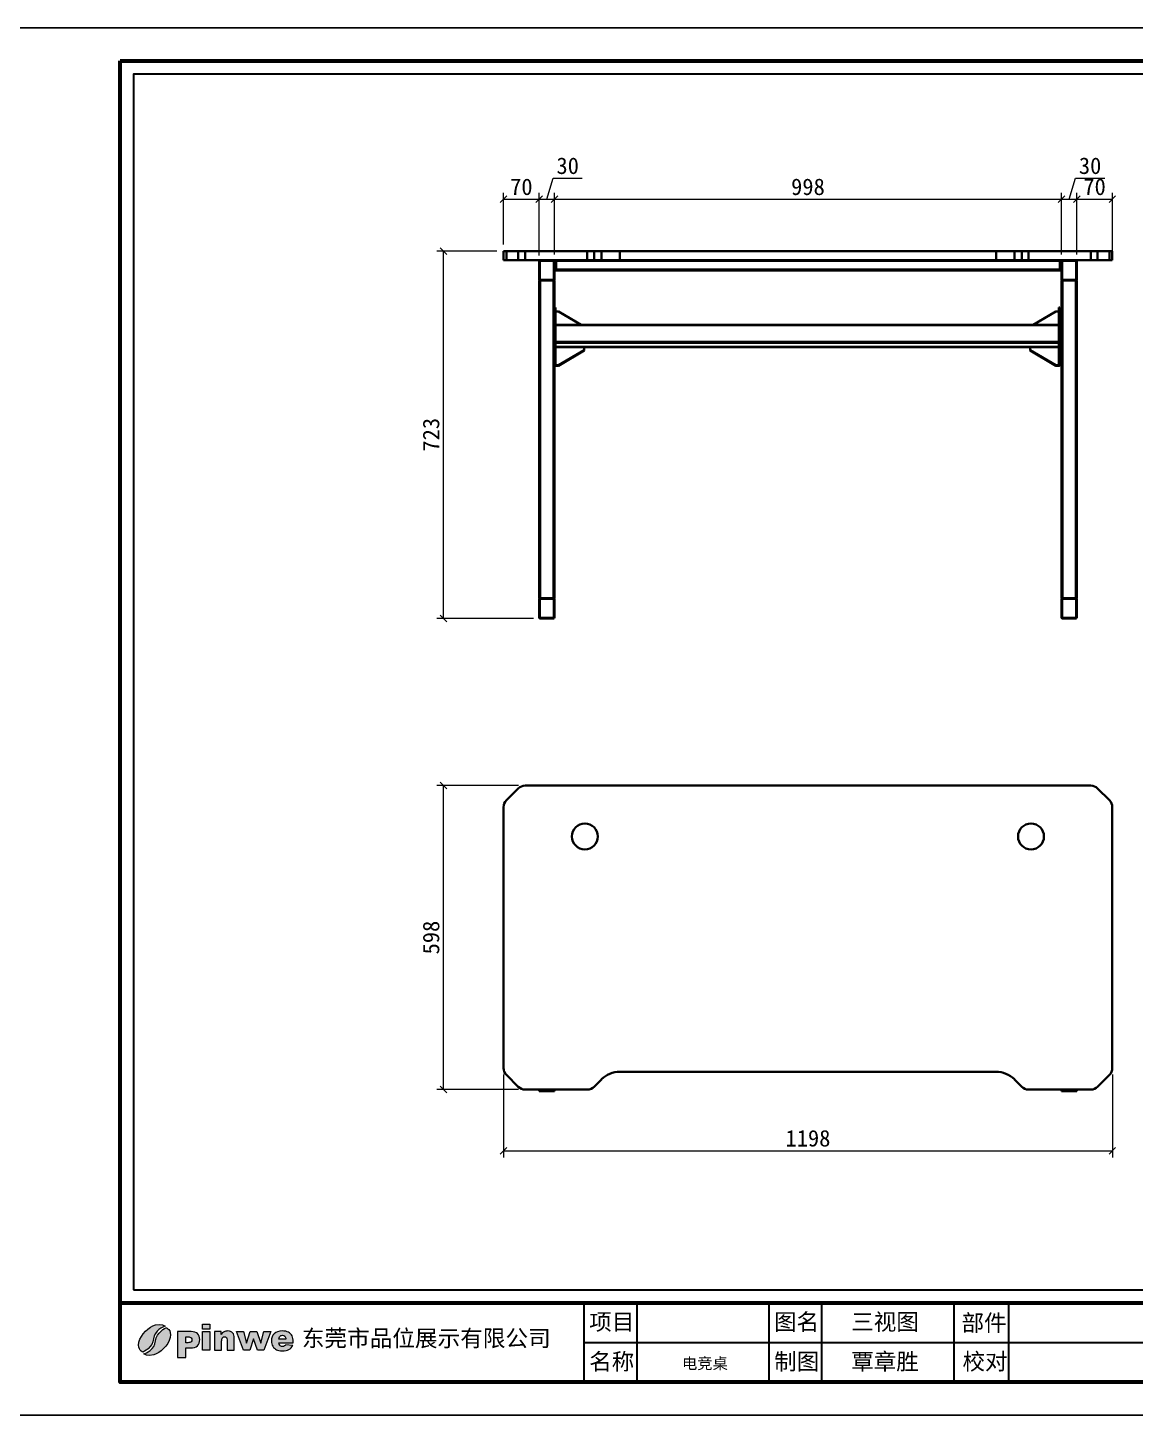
# Model space of a CAD drawing. Header units: inches. Extents: x 21728 to 86065, y -20660 to 1996.
# Drawn here: x 72778 to 74958, y -16003 to -13273 of the extents above; entities that cross this region are included whole.
import ezdxf

# ---------------------------------------------------------------- set-up
doc = ezdxf.new("R2010")
doc.units = ezdxf.units.IN
doc.header["$MEASUREMENT"] = 0
doc.layers.add('_U+56FE_U+5C42 1', color=7, linetype='Continuous')
doc.layers.add('图框', color=5, linetype='Continuous', lineweight=60)
doc.layers.add('轮廓线', color=7, linetype='Continuous', lineweight=30)
doc.styles.get("Standard").update_dxf_attribs({"font": 'arial.ttf'})
doc.styles.add('宋体', font='')
doc.styles.add('样式 1', font='')
doc.styles.get('宋体').set_extended_font_data('SimSun')
doc.styles.get('样式 1').set_extended_font_data('SimSun')
doc.dimstyles.new('1-13', dxfattribs={"dimscale": 13, "dimtxt": 2.5, "dimasz": 1, "dimexe": 1, "dimexo": 1, "dimtad": 1, "dimdec": 1, "dimdsep": 46, "dimtxsty": '宋体', "dimblk": 'OBLIQUE', "dimcen": 2.5, "dimclrd": 3, "dimclre": 3, "dimclrt": 256, "dimadec": 0, "dimazin": 0, "dimtfac": 1, "dimtdec": 1, "dimtmove": 1, "dimatfit": 3, "dimfxl": 0, "dimlwd": 9, "dimlwe": 9, "dimarcsym": 0})

# ---------------------------------------------------------------- blocks, each defined once
blk = doc.blocks.new('_Oblique')
at = {"color": 0, "linetype": 'ByBlock', "lineweight": -2}
blk.add_line((-0.5, -0.5), (0.5, 0.5), dxfattribs=at)
blk = doc.blocks.new('*D51')
at = {"color": 3, "lineweight": 9, "transparency": 16777216}
for p, q in [((73714.6, -15333), (73714.6, -15495.8)), ((74912.6, -15333), (74912.6, -15495.8)), ((73714.6, -15482.8), (74912.6, -15482.8))]:
    blk.add_line(p, q, dxfattribs=at)
at = {"layer": 'Defpoints', "color": 0, "transparency": 16777216}
for p in [(73714.6, -15320), (74912.6, -15320), (74912.6, -15482.8)]:
    blk.add_point(p, dxfattribs=at)
at = {"color": 3, "lineweight": 9, "transparency": 16777216, "xscale": 13, "yscale": 13, "zscale": 13, "rotation": 180}
blk.add_blockref('_Oblique', (73714.6, -15482.8), dxfattribs=at)
at = {"color": 3, "lineweight": 9, "transparency": 16777216, "xscale": 13, "yscale": 13, "zscale": 13}
blk.add_blockref('_Oblique', (74912.6, -15482.8), dxfattribs=at)
at = {"transparency": 16777216, "insert": (74313.6, -15458.4), "char_height": 32.5, "attachment_point": 5, "style": '宋体'}
blk.add_mtext('1198', dxfattribs=at)
blk = doc.blocks.new('*D52')
at = {"color": 3, "lineweight": 9, "transparency": 16777216}
for p, q in [((73743.8, -14764.3), (73583.5, -14764.3)), ((73596.5, -15362.3), (73596.5, -14764.3)), ((73743.8, -15362.3), (73583.5, -15362.3))]:
    blk.add_line(p, q, dxfattribs=at)
at = {"layer": 'Defpoints', "color": 0, "transparency": 16777216}
for p in [(73596.5, -14764.3), (73756.8, -14764.3), (73756.8, -15362.3)]:
    blk.add_point(p, dxfattribs=at)
at = {"color": 3, "lineweight": 9, "transparency": 16777216, "xscale": 13, "yscale": 13, "zscale": 13}
for p, rotation in [((73596.5, -14764.3), 90), ((73596.5, -15362.3), 270)]:
    blk.add_blockref('_Oblique', p, dxfattribs=dict(at, rotation=rotation))
at = {"transparency": 16777216, "insert": (73572.1, -15063.3), "char_height": 32.5, "attachment_point": 5, "rotation": 90, "style": '宋体'}
blk.add_mtext('598', dxfattribs=at)
blk = doc.blocks.new('*D53')
at = {"color": 3, "lineweight": 9, "transparency": 16777216}
for p, q in [((73701.6, -13712.5), (73583.5, -13712.5)), ((73596.5, -14435.5), (73596.5, -13712.5)), ((73773.6, -14435.5), (73583.5, -14435.5))]:
    blk.add_line(p, q, dxfattribs=at)
at = {"layer": 'Defpoints', "color": 0, "transparency": 16777216}
for p in [(73596.5, -13712.5), (73714.6, -13712.5), (73786.6, -14435.5)]:
    blk.add_point(p, dxfattribs=at)
at = {"color": 3, "lineweight": 9, "transparency": 16777216, "xscale": 13, "yscale": 13, "zscale": 13}
for p, rotation in [((73596.5, -13712.5), 90), ((73596.5, -14435.5), 270)]:
    blk.add_blockref('_Oblique', p, dxfattribs=dict(at, rotation=rotation))
at = {"transparency": 16777216, "insert": (73572.1, -14074), "char_height": 32.5, "attachment_point": 5, "rotation": 90, "style": '宋体'}
blk.add_mtext('723', dxfattribs=at)
blk = doc.blocks.new('*D60')
at = {"color": 3, "lineweight": 9, "transparency": 16777216}
for p, q in [((73714.6, -13699.5), (73714.6, -13597.7)), ((73714.6, -13610.7), (73784.6, -13610.7)), ((73784.6, -13721.6), (73784.6, -13597.7))]:
    blk.add_line(p, q, dxfattribs=at)
at = {"layer": 'Defpoints', "color": 0, "transparency": 16777216}
for p in [(73784.6, -13610.7), (73714.6, -13712.5), (73784.6, -13734.6)]:
    blk.add_point(p, dxfattribs=at)
at = {"color": 3, "lineweight": 9, "transparency": 16777216, "xscale": 13, "yscale": 13, "zscale": 13, "rotation": 180}
blk.add_blockref('_Oblique', (73714.6, -13610.7), dxfattribs=at)
at = {"color": 3, "lineweight": 9, "transparency": 16777216, "xscale": 13, "yscale": 13, "zscale": 13}
blk.add_blockref('_Oblique', (73784.6, -13610.7), dxfattribs=at)
at = {"transparency": 16777216, "insert": (73749.6, -13586.3), "char_height": 32.5, "attachment_point": 5, "style": '宋体'}
blk.add_mtext('70', dxfattribs=at)
blk = doc.blocks.new('*D61')
at = {"color": 3, "lineweight": 9, "transparency": 16777216}
for p, q in [((73799.6, -13610.7), (73812, -13569.3)), ((73812, -13569.3), (73869.6, -13569.3)), ((73784.6, -13721.6), (73784.6, -13597.7)), ((73784.6, -13610.7), (73814.6, -13610.7)), ((73814.6, -13719.5), (73814.6, -13597.7))]:
    blk.add_line(p, q, dxfattribs=at)
at = {"layer": 'Defpoints', "color": 0, "transparency": 16777216}
for p in [(73814.6, -13610.7), (73784.6, -13734.6), (73814.6, -13732.5)]:
    blk.add_point(p, dxfattribs=at)
at = {"color": 3, "lineweight": 9, "transparency": 16777216, "xscale": 13, "yscale": 13, "zscale": 13, "rotation": 180}
blk.add_blockref('_Oblique', (73784.6, -13610.7), dxfattribs=at)
at = {"color": 3, "lineweight": 9, "transparency": 16777216, "xscale": 13, "yscale": 13, "zscale": 13}
blk.add_blockref('_Oblique', (73814.6, -13610.7), dxfattribs=at)
at = {"transparency": 16777216, "insert": (73840.8, -13544.9), "char_height": 32.5, "attachment_point": 5, "style": '宋体'}
blk.add_mtext('30', dxfattribs=at)
blk = doc.blocks.new('*D62')
at = {"color": 3, "lineweight": 9, "transparency": 16777216}
for p, q in [((73814.6, -13719.5), (73814.6, -13597.7)), ((73814.6, -13610.7), (74812.6, -13610.7)), ((74812.6, -13719.4), (74812.6, -13597.7))]:
    blk.add_line(p, q, dxfattribs=at)
at = {"layer": 'Defpoints', "color": 0, "transparency": 16777216}
for p in [(74812.6, -13610.7), (73814.6, -13732.5), (74812.6, -13732.4)]:
    blk.add_point(p, dxfattribs=at)
at = {"color": 3, "lineweight": 9, "transparency": 16777216, "xscale": 13, "yscale": 13, "zscale": 13, "rotation": 180}
blk.add_blockref('_Oblique', (73814.6, -13610.7), dxfattribs=at)
at = {"color": 3, "lineweight": 9, "transparency": 16777216, "xscale": 13, "yscale": 13, "zscale": 13}
blk.add_blockref('_Oblique', (74812.6, -13610.7), dxfattribs=at)
at = {"transparency": 16777216, "insert": (74313.6, -13586.3), "char_height": 32.5, "attachment_point": 5, "style": '宋体'}
blk.add_mtext('998', dxfattribs=at)
blk = doc.blocks.new('*D63')
at = {"color": 3, "lineweight": 9, "transparency": 16777216}
for p, q in [((74827.6, -13610.7), (74840, -13569.3)), ((74840, -13569.3), (74897.6, -13569.3)), ((74812.6, -13719.4), (74812.6, -13597.7)), ((74812.6, -13610.7), (74842.6, -13610.7)), ((74842.6, -13719.5), (74842.6, -13597.7))]:
    blk.add_line(p, q, dxfattribs=at)
at = {"layer": 'Defpoints', "color": 0, "transparency": 16777216}
for p in [(74842.6, -13610.7), (74812.6, -13732.4), (74842.6, -13732.5)]:
    blk.add_point(p, dxfattribs=at)
at = {"color": 3, "lineweight": 9, "transparency": 16777216, "xscale": 13, "yscale": 13, "zscale": 13, "rotation": 180}
blk.add_blockref('_Oblique', (74812.6, -13610.7), dxfattribs=at)
at = {"color": 3, "lineweight": 9, "transparency": 16777216, "xscale": 13, "yscale": 13, "zscale": 13}
blk.add_blockref('_Oblique', (74842.6, -13610.7), dxfattribs=at)
at = {"transparency": 16777216, "insert": (74868.8, -13544.9), "char_height": 32.5, "attachment_point": 5, "style": '宋体'}
blk.add_mtext('30', dxfattribs=at)
blk = doc.blocks.new('*D64')
at = {"color": 3, "lineweight": 9, "transparency": 16777216}
for p, q in [((74842.6, -13719.5), (74842.6, -13597.7)), ((74842.6, -13610.7), (74912.6, -13610.7)), ((74912.6, -13717.5), (74912.6, -13597.7))]:
    blk.add_line(p, q, dxfattribs=at)
at = {"layer": 'Defpoints', "color": 0, "transparency": 16777216}
for p in [(74912.6, -13610.7), (74912.6, -13730.5), (74842.6, -13732.5)]:
    blk.add_point(p, dxfattribs=at)
at = {"color": 3, "lineweight": 9, "transparency": 16777216, "xscale": 13, "yscale": 13, "zscale": 13, "rotation": 180}
blk.add_blockref('_Oblique', (74842.6, -13610.7), dxfattribs=at)
at = {"color": 3, "lineweight": 9, "transparency": 16777216, "xscale": 13, "yscale": 13, "zscale": 13}
blk.add_blockref('_Oblique', (74912.6, -13610.7), dxfattribs=at)
at = {"transparency": 16777216, "insert": (74877.6, -13586.3), "char_height": 32.5, "attachment_point": 5, "style": '宋体'}
blk.add_mtext('70', dxfattribs=at)

msp = doc.modelspace()

# ---------------------------------------------------------------- hatches: boundary and pattern name
h = msp.add_hatch(color=256)
h.dxf.hatch_style = 1
edge = h.paths.add_edge_path()
edge.add_spline(control_points=[(73300.75, -15860.37), (73300.75, -15860.37), (73272.19, -15860.37), (73272.19, -15860.37), (73272.45, -15862.65), (73273.06, -15864.36), (73274.05, -15865.48), (73275.42, -15867.09), (73277.23, -15867.89), (73279.44, -15867.89), (73280.85, -15867.89), (73282.19, -15867.54), (73283.44, -15866.85), (73284.21, -15866.41), (73285.05, -15865.63), (73285.93, -15864.52), (73285.93, -15864.52), (73299.96, -15865.81), (73299.96, -15865.81), (73297.81, -15869.53), (73295.22, -15872.22), (73292.19, -15873.83), (73289.16, -15875.45), (73284.81, -15876.26), (73279.15, -15876.26), (73274.22, -15876.26), (73270.35, -15875.57), (73267.53, -15874.17), (73264.71, -15872.79), (73262.38, -15870.58), (73260.52, -15867.56), (73258.67, -15864.54), (73257.74, -15860.98), (73257.74, -15856.9), (73257.74, -15851.09), (73259.6, -15846.38), (73263.32, -15842.79), (73267.03, -15839.2), (73272.17, -15837.4), (73278.72, -15837.4), (73284.04, -15837.4), (73288.22, -15838.21), (73291.3, -15839.82), (73294.38, -15841.43), (73296.73, -15843.76), (73298.34, -15846.82), (73299.95, -15849.88), (73300.75, -15853.86), (73300.75, -15858.76), (73300.75, -15858.76), (73300.75, -15860.37), (73300.75, -15860.37)], knot_values=[0, 0, 0, 0, 1, 1, 1, 2, 2, 2, 3, 3, 3, 4, 4, 4, 5, 5, 5, 6, 6, 6, 7, 7, 7, 8, 8, 8, 9, 9, 9, 10, 10, 10, 11, 11, 11, 12, 12, 12, 13, 13, 13, 14, 14, 14, 15, 15, 15, 16, 16, 16, 17, 17, 17, 17], degree=3, periodic=0)
edge = h.paths.add_edge_path(flags=16)
edge.add_spline(control_points=[(73286.29, -15853.57), (73286.02, -15850.81), (73285.26, -15848.83), (73284.06, -15847.63), (73282.85, -15846.44), (73281.28, -15845.85), (73279.31, -15845.85), (73277.05, -15845.85), (73275.23, -15846.75), (73273.87, -15848.55), (73273.02, -15849.67), (73272.47, -15851.34), (73272.23, -15853.57), (73272.23, -15853.57), (73286.29, -15853.57), (73286.29, -15853.57)], knot_values=[0, 0, 0, 0, 1, 1, 1, 2, 2, 2, 3, 3, 3, 4, 4, 4, 5, 5, 5, 5], degree=3, periodic=0)
h.paths.add_polyline_path([(73188.88, -15838.26), (73202.63, -15838.26), (73208.6, -15861.58), (73216.19, -15838.26), (73228.93, -15838.26), (73236.78, -15861.61), (73242.76, -15838.26), (73256.43, -15838.26), (73242.78, -15875.4), (73230.13, -15875.4), (73222.62, -15853.05), (73215.35, -15875.4), (73202.64, -15875.4)])
edge = h.paths.add_edge_path()
edge.add_spline(control_points=[(73145.54, -15838.26), (73145.54, -15838.26), (73158.8, -15838.26), (73158.8, -15838.26), (73158.8, -15838.26), (73158.8, -15844.31), (73158.8, -15844.31), (73160.78, -15841.83), (73162.78, -15840.06), (73164.8, -15839), (73166.83, -15837.94), (73169.29, -15837.4), (73172.2, -15837.4), (73176.13, -15837.4), (73179.2, -15838.57), (73181.43, -15840.92), (73183.65, -15843.26), (73184.76, -15846.88), (73184.76, -15851.78), (73184.76, -15851.78), (73184.76, -15875.4), (73184.76, -15875.4), (73184.76, -15875.4), (73170.44, -15875.4), (73170.44, -15875.4), (73170.44, -15875.4), (73170.44, -15854.97), (73170.44, -15854.97), (73170.44, -15852.63), (73170.01, -15850.99), (73169.16, -15850.02), (73168.3, -15849.05), (73167.09, -15848.56), (73165.54, -15848.56), (73163.84, -15848.56), (73162.44, -15849.22), (73161.38, -15850.52), (73160.32, -15851.83), (73159.78, -15854.17), (73159.78, -15857.56), (73159.78, -15857.56), (73159.78, -15875.4), (73159.78, -15875.4), (73159.78, -15875.4), (73145.54, -15875.4), (73145.54, -15875.4), (73145.54, -15875.4), (73145.54, -15838.26), (73145.54, -15838.26)], knot_values=[0, 0, 0, 0, 1, 1, 1, 2, 2, 2, 3, 3, 3, 4, 4, 4, 5, 5, 5, 6, 6, 6, 7, 7, 7, 8, 8, 8, 9, 9, 9, 10, 10, 10, 11, 11, 11, 12, 12, 12, 13, 13, 13, 14, 14, 14, 15, 15, 15, 16, 16, 16, 16], degree=3, periodic=0)
h.paths.add_polyline_path([(73122.46, -15824.16), (73136.7, -15824.16), (73136.7, -15833.82), (73122.46, -15833.82)])
h.paths.add_polyline_path([(73122.46, -15838.26), (73136.7, -15838.26), (73136.7, -15875.4), (73122.46, -15875.4)])
edge = h.paths.add_edge_path()
edge.add_spline(control_points=[(73073.26, -15838.51), (73073.26, -15838.51), (73099.6, -15838.51), (73099.6, -15838.51), (73105.33, -15838.51), (73109.63, -15839.87), (73112.49, -15842.6), (73115.34, -15845.34), (73116.77, -15849.22), (73116.77, -15854.27), (73116.77, -15859.45), (73115.21, -15863.5), (73112.1, -15866.41), (73108.98, -15869.33), (73104.22, -15870.79), (73097.83, -15870.79), (73097.83, -15870.79), (73089.15, -15870.79), (73089.15, -15870.79), (73089.15, -15870.79), (73089.15, -15889.75), (73089.15, -15889.75), (73089.15, -15889.75), (73073.26, -15889.75), (73073.26, -15889.75), (73073.26, -15889.75), (73073.26, -15838.51), (73073.26, -15838.51)], knot_values=[0, 0, 0, 0, 1, 1, 1, 2, 2, 2, 3, 3, 3, 4, 4, 4, 5, 5, 5, 6, 6, 6, 7, 7, 7, 8, 8, 8, 9, 9, 9, 9], degree=3, periodic=0)
edge = h.paths.add_edge_path(flags=16)
edge.add_spline(control_points=[(73089.15, -15860.41), (73089.15, -15860.41), (73093.05, -15860.41), (73093.05, -15860.41), (73096.13, -15860.41), (73098.29, -15859.88), (73099.53, -15858.81), (73100.77, -15857.75), (73101.39, -15856.39), (73101.39, -15854.73), (73101.39, -15853.12), (73100.85, -15851.76), (73099.76, -15850.64), (73098.69, -15849.52), (73096.66, -15848.96), (73093.68, -15848.96), (73093.68, -15848.96), (73089.15, -15848.96), (73089.15, -15848.96), (73089.15, -15848.96), (73089.15, -15860.41), (73089.15, -15860.41)], knot_values=[0, 0, 0, 0, 1, 1, 1, 2, 2, 2, 3, 3, 3, 4, 4, 4, 5, 5, 5, 6, 6, 6, 7, 7, 7, 7], degree=3, periodic=0)
edge = h.paths.add_edge_path()
edge.add_spline(control_points=[(73006.98, -15882.06), (73006.98, -15882.06), (73014.04, -15888.13), (73026.19, -15884.49), (73038.33, -15880.84), (73055.13, -15866.22), (73058.55, -15850.32), (73061.97, -15834.42), (73050.59, -15830.94), (73050.59, -15830.94), (73050.59, -15830.94), (73030.71, -15840.22), (73029.72, -15856.89), (73028.73, -15873.56), (73010.07, -15881.84), (73006.98, -15882.06)], knot_values=[0, 0, 0, 0, 1, 1, 1, 2, 2, 2, 3, 3, 3, 4, 4, 4, 5, 5, 5, 5], degree=3, periodic=0)
edge = h.paths.add_edge_path()
edge.add_spline(control_points=[(73048.6, -15827.91), (73048.6, -15827.91), (73041.53, -15821.84), (73029.39, -15825.49), (73017.25, -15829.13), (73000.45, -15843.76), (72997.03, -15859.65), (72993.6, -15875.55), (73004.99, -15879.03), (73004.99, -15879.03), (73004.99, -15879.03), (73024.86, -15869.75), (73025.86, -15853.08), (73026.85, -15836.41), (73045.51, -15828.13), (73048.6, -15827.91)], knot_values=[0, 0, 0, 0, 1, 1, 1, 2, 2, 2, 3, 3, 3, 4, 4, 4, 5, 5, 5, 5], degree=3, periodic=0)

# ---------------------------------------------------------------- linework, layer by layer
at = {"color": 7, "linetype": 'Continuous', "lineweight": 35}
for p, q in [((73714.56, -13712.53), (73714.56, -13730.53)), ((73714.56, -13712.53), (73720.12, -13712.53)), ((73714.56, -13730.53), (73720.12, -13730.53)), ((73720.12, -13712.53), (73720.12, -13730.53)), ((73720.12, -13712.53), (73743.41, -13712.53)), ((73720.12, -13730.53), (73743.41, -13730.53)), ((73743.41, -13712.53), (73743.41, -13730.53)), ((73743.41, -13712.53), (73756.84, -13712.53)), ((73743.41, -13730.53), (73756.84, -13730.53)), ((73756.84, -13712.53), (73756.84, -13730.53)), ((73756.84, -13712.53), (73879.41, -13712.53)), ((73756.84, -13730.53), (73879.41, -13730.53)), ((73812.56, -13731.73), (73786.56, -13731.73)), ((73816.06, -13745.53), (73816.06, -13730.53)), ((73818.06, -13745.53), (73818.06, -13730.53)), ((73879.41, -13712.53), (73879.41, -13730.53)), ((73879.41, -13712.53), (73892.85, -13712.53)), ((73879.41, -13730.53), (73892.85, -13730.53)), ((73892.85, -13712.53), (73892.85, -13730.53)), ((73892.85, -13712.53), (73907.35, -13712.53)), ((73892.85, -13730.53), (73907.35, -13730.53)), ((73907.35, -13712.53), (73907.35, -13730.53)), ((73907.35, -13712.53), (73943.41, -13712.53)), ((73907.35, -13730.53), (73943.41, -13730.53)), ((73943.41, -13712.53), (73943.41, -13730.53)), ((73943.41, -13712.53), (74683.7, -13712.53)), ((73943.41, -13730.53), (74683.7, -13730.53)), ((74683.7, -13712.53), (74683.7, -13730.53)), ((74683.7, -13712.53), (74719.77, -13712.53)), ((74683.7, -13730.53), (74719.77, -13730.53)), ((74719.77, -13712.53), (74719.77, -13730.53)), ((74719.77, -13712.53), (74734.26, -13712.53)), ((74719.77, -13730.53), (74734.26, -13730.53)), ((74734.26, -13712.53), (74734.26, -13730.53)), ((74734.26, -13712.53), (74747.7, -13712.53)), ((74734.26, -13730.53), (74747.7, -13730.53)), ((74747.7, -13712.53), (74747.7, -13730.53)), ((74747.7, -13712.53), (74870.27, -13712.53)), ((74747.7, -13730.53), (74870.27, -13730.53)), ((74809.06, -13745.53), (74809.06, -13730.53)), ((74811.06, -13745.53), (74811.06, -13730.53)), ((74814.56, -13731.73), (74840.56, -13731.73)), ((74870.27, -13712.53), (74870.27, -13730.53)), ((74870.27, -13712.53), (74883.71, -13712.53)), ((74870.27, -13730.53), (74883.71, -13730.53)), ((74883.71, -13712.53), (74883.71, -13730.53)), ((74883.71, -13712.53), (74906.99, -13712.53)), ((74883.71, -13730.53), (74906.99, -13730.53)), ((74906.99, -13712.53), (74906.99, -13730.53)), ((74906.99, -13712.53), (74912.56, -13712.53)), ((74906.99, -13730.53), (74912.56, -13730.53)), ((74912.56, -13712.53), (74912.56, -13730.53)), ((73784.56, -13732.53), (73784.56, -13768.53)), ((73785.76, -13732.53), (73785.76, -13768.53)), ((73813.36, -13768.53), (73813.36, -13732.53)), ((73814.56, -13768.53), (73814.56, -13732.53)), ((73816.06, -13745.53), (73818.06, -13745.53)), ((73816.06, -13750.53), (73816.06, -13745.53)), ((73818.06, -13750.53), (73816.06, -13750.53)), ((74809.06, -13731.93), (73818.06, -13731.93)), ((73818.06, -13745.53), (73818.06, -13750.53)), ((74809.06, -13749.13), (73818.06, -13749.13)), ((74809.06, -13750.53), (73818.06, -13750.53)), ((74809.06, -13745.53), (74809.06, -13750.53)), ((74811.06, -13745.53), (74809.06, -13745.53)), ((74809.06, -13750.53), (74811.06, -13750.53)), ((74811.06, -13750.53), (74811.06, -13745.53)), ((74812.56, -13768.53), (74812.56, -13732.53)), ((74813.76, -13768.53), (74813.76, -13732.53)), ((74841.36, -13732.53), (74841.36, -13768.53)), ((74842.56, -13732.53), (74842.56, -13768.53)), ((73784.56, -14395.54), (73784.56, -13770.53)), ((73786.56, -13770.53), (73784.56, -13770.53)), ((73786.56, -13769.33), (73812.56, -13769.33)), ((73786.56, -14395.54), (73786.56, -13770.53)), ((73786.56, -13770.53), (73812.56, -13770.53)), ((73812.56, -14395.54), (73812.56, -13770.53)), ((73814.56, -13770.53), (73812.56, -13770.53)), ((73814.56, -14395.54), (73814.56, -13770.53)), ((74812.56, -13770.53), (74814.56, -13770.53)), ((74812.56, -14395.54), (74812.56, -13770.53)), ((74840.56, -13769.33), (74814.56, -13769.33)), ((74814.56, -14395.54), (74814.56, -13770.53)), ((74840.56, -13770.53), (74814.56, -13770.53)), ((74840.56, -13770.53), (74842.56, -13770.53)), ((74840.56, -14395.54), (74840.56, -13770.53)), ((74842.56, -14395.54), (74842.56, -13770.53)), ((73816.56, -13823.63), (73814.56, -13823.63)), ((73816.56, -13826.28), (73814.56, -13826.28)), ((73816.56, -13826.28), (73816.56, -13823.63)), ((73816.56, -13923.42), (73816.56, -13826.28)), ((73822.56, -13831.35), (73816.76, -13831.35)), ((73867.03, -13857.68), (73822.56, -13831.35)), ((74757.08, -13857.68), (74801.56, -13831.35)), ((74801.56, -13831.35), (74807.36, -13831.35)), ((74809.56, -13823.63), (74807.56, -13823.63)), ((74807.56, -13826.28), (74807.56, -13823.63)), ((74807.56, -13826.28), (74809.56, -13826.28)), ((74807.56, -13923.42), (74807.56, -13826.28)), ((74809.56, -13826.28), (74809.56, -13823.63)), ((74809.56, -13923.42), (74809.56, -13826.28)), ((74807.56, -13857.68), (73816.56, -13857.68)), ((74807.56, -13858.43), (73816.56, -13858.43)), ((73816.56, -13858.43), (73816.56, -13891.28)), ((74807.56, -13858.43), (74807.56, -13891.28)), ((74807.56, -13891.28), (73816.56, -13891.28)), ((74807.56, -13893.17), (73816.56, -13893.17)), ((74807.56, -13901.24), (73816.56, -13901.24)), ((73816.56, -13901.41), (74807.56, -13901.41)), ((73822.56, -13937.31), (73873.26, -13907.29)), ((73822.56, -13938.25), (73873.26, -13908.23)), ((73873.26, -13907.29), (73873.26, -13901.41)), ((73873.26, -13908.23), (73873.26, -13907.29)), ((74750.85, -13907.29), (74750.85, -13901.41)), ((74750.85, -13908.23), (74750.85, -13907.29)), ((74801.56, -13937.31), (74750.85, -13907.29)), ((74801.56, -13938.25), (74750.85, -13908.23)), ((73816.56, -13923.42), (73814.56, -13923.42)), ((73816.56, -13930.18), (73814.56, -13930.18)), ((73816.56, -13937.22), (73814.56, -13937.22)), ((73816.56, -13930.18), (73816.56, -13923.42)), ((73816.56, -13937.22), (73816.56, -13930.18)), ((73816.76, -13937.31), (73816.76, -13938.25)), ((73816.76, -13937.31), (73822.56, -13937.31)), ((73816.76, -13938.25), (73822.56, -13938.25)), ((73822.56, -13938.25), (73822.56, -13937.31)), ((74801.56, -13938.25), (74801.56, -13937.31)), ((74807.36, -13937.31), (74801.56, -13937.31)), ((74807.36, -13938.25), (74801.56, -13938.25)), ((74807.36, -13937.31), (74807.36, -13938.25)), ((74807.56, -13923.42), (74809.56, -13923.42)), ((74807.56, -13930.18), (74807.56, -13923.42)), ((74807.56, -13930.18), (74809.56, -13930.18)), ((74807.56, -13937.22), (74807.56, -13930.18)), ((74807.56, -13937.22), (74809.56, -13937.22)), ((74809.56, -13930.18), (74809.56, -13923.42)), ((74809.56, -13937.22), (74809.56, -13930.18)), ((73784.56, -14395.54), (73786.56, -14395.54)), ((73784.56, -14397.54), (73784.56, -14433.54)), ((73785.76, -14397.54), (73785.76, -14433.54)), ((73812.56, -14395.54), (73786.56, -14395.54)), ((73812.56, -14396.74), (73786.56, -14396.74)), ((73812.56, -14395.54), (73814.56, -14395.54)), ((73813.36, -14433.54), (73813.36, -14397.54)), ((73814.56, -14433.54), (73814.56, -14397.54)), ((74814.56, -14395.54), (74812.56, -14395.54)), ((74812.56, -14433.54), (74812.56, -14397.54)), ((74813.76, -14433.54), (74813.76, -14397.54)), ((74814.56, -14395.54), (74840.56, -14395.54)), ((74814.56, -14396.74), (74840.56, -14396.74)), ((74842.56, -14395.54), (74840.56, -14395.54)), ((74841.36, -14397.54), (74841.36, -14433.54)), ((74842.56, -14397.54), (74842.56, -14433.54)), ((73786.56, -14434.34), (73812.56, -14434.34)), ((73786.56, -14435.54), (73812.56, -14435.54)), ((74840.56, -14434.34), (74814.56, -14434.34)), ((74840.56, -14435.54), (74814.56, -14435.54)), ((74870.27, -14764.29), (73756.84, -14764.29)), ((73743.41, -14769.85), (73720.12, -14793.14)), ((74906.99, -14793.14), (74883.71, -14769.85)), ((73714.56, -14806.57), (73714.56, -15320)), ((74912.56, -15320), (74912.56, -14806.57)), ((73720.12, -15333.44), (73743.41, -15356.72)), ((73892.85, -15356.72), (73907.35, -15342.23)), ((73943.41, -15327.29), (74683.7, -15327.29)), ((74719.77, -15342.23), (74734.26, -15356.72)), ((74883.71, -15356.72), (74906.99, -15333.44)), ((73756.84, -15362.29), (73879.41, -15362.29)), ((73784.56, -15365.76), (73784.56, -15362.29)), ((73786.56, -15365.76), (73784.56, -15365.76)), ((73812.56, -15365.76), (73786.56, -15365.76)), ((73814.56, -15365.76), (73812.56, -15365.76)), ((73814.56, -15365.76), (73814.56, -15362.29)), ((74747.7, -15362.29), (74870.27, -15362.29)), ((74812.56, -15365.76), (74812.56, -15362.29)), ((74812.56, -15365.76), (74814.56, -15365.76)), ((74814.56, -15365.76), (74840.56, -15365.76)), ((74840.56, -15365.76), (74842.56, -15365.76)), ((74842.56, -15365.76), (74842.56, -15362.29))]:
    msp.add_line(p, q, dxfattribs=at)
at = {"color": 8, "linetype": 'Continuous', "lineweight": 35}
for p, q in [((73816.76, -13857.68), (73816.76, -13831.35)), ((74807.36, -13857.68), (74807.36, -13831.35)), ((73816.76, -13937.31), (73816.76, -13901.41)), ((74807.36, -13937.31), (74807.36, -13901.41)), ((73786.56, -15365.76), (73786.56, -15362.29)), ((73812.56, -15365.76), (73812.56, -15362.29)), ((74814.56, -15365.76), (74814.56, -15362.29)), ((74840.56, -15365.76), (74840.56, -15362.29))]:
    msp.add_line(p, q, dxfattribs=at)
at = {"color": 7, "linetype": 'Continuous', "lineweight": 35, "flags": 128}
for points in [[(73816.76, -13831.35), (73816.72, -13831.35), (73816.68, -13831.34), (73816.65, -13831.33), (73816.62, -13831.32), (73816.59, -13831.31), (73816.57, -13831.29), (73816.56, -13831.27), (73816.56, -13831.25)], [(74807.36, -13831.35), (74807.4, -13831.35), (74807.43, -13831.34), (74807.47, -13831.33), (74807.5, -13831.32), (74807.52, -13831.31), (74807.54, -13831.29), (74807.55, -13831.27), (74807.56, -13831.25)], [(73814.56, -13937.22), (73814.6, -13937.42), (73814.72, -13937.62), (73814.93, -13937.79), (73815.2, -13937.95), (73815.53, -13938.08), (73815.91, -13938.17), (73816.33, -13938.23), (73816.76, -13938.25)], [(73816.56, -13937.22), (73816.56, -13937.24), (73816.57, -13937.26), (73816.59, -13937.27), (73816.62, -13937.29), (73816.65, -13937.3), (73816.68, -13937.31), (73816.72, -13937.31), (73816.76, -13937.31)], [(74807.56, -13937.22), (74807.55, -13937.24), (74807.54, -13937.26), (74807.52, -13937.27), (74807.5, -13937.29), (74807.47, -13937.3), (74807.43, -13937.31), (74807.4, -13937.31), (74807.36, -13937.31)], [(74809.56, -13937.22), (74809.51, -13937.42), (74809.39, -13937.62), (74809.19, -13937.79), (74808.91, -13937.95), (74808.58, -13938.08), (74808.2, -13938.17), (74807.79, -13938.23), (74807.36, -13938.25)]]:
    msp.add_lwpolyline(points, dxfattribs=at)
at = {"color": 7, "linetype": 'Continuous', "lineweight": 35}
for centre in [(73874.56, -14864.29), (74752.56, -14864.29)]:
    msp.add_circle(centre, 25.5, dxfattribs=at)
for centre, radius, start, end in [((73786.56, -13732.53), 2, 90, 180), ((73786.56, -13732.53), 0.8, 90, 180), ((73812.56, -13732.53), 2, 0, 90), ((73812.56, -13732.53), 0.8, 0, 90), ((74814.56, -13732.53), 2, 90, 180), ((74814.56, -13732.53), 0.8, 90, 180), ((74840.56, -13732.53), 2, 0, 90), ((74840.56, -13732.53), 0.8, 0, 90), ((73786.56, -13768.53), 2, 180, 270), ((73786.56, -13768.53), 0.8, 180, 270), ((73812.56, -13768.53), 2, 270, 0), ((73812.56, -13768.53), 0.8, 270, 0), ((74814.56, -13768.53), 2, 180, 270), ((74814.56, -13768.53), 0.8, 180, 270), ((74840.56, -13768.53), 2, 270, 0), ((74840.56, -13768.53), 0.8, 270, 0), ((73786.56, -14397.54), 2, 90, 180), ((73786.56, -14397.54), 0.8, 90, 180), ((73812.56, -14397.54), 2, 0, 90), ((73812.56, -14397.54), 0.8, 0, 90), ((74814.56, -14397.54), 2, 90, 180), ((74814.56, -14397.54), 0.8, 90, 180), ((74840.56, -14397.54), 2, 0, 90), ((74840.56, -14397.54), 0.8, 0, 90), ((73786.56, -14433.54), 2, 180, 270), ((73786.56, -14433.54), 0.8, 180, 270), ((73812.56, -14433.54), 2, 270, 0), ((73812.56, -14433.54), 0.8, 270, 0), ((74814.56, -14433.54), 2, 180, 270), ((74814.56, -14433.54), 0.8, 180, 270), ((74840.56, -14433.54), 0.8, 270, 0), ((74840.56, -14433.54), 2, 270, 0), ((73756.84, -14783.29), 19, 90, 135), ((74870.27, -14783.29), 19, 45, 90), ((73733.56, -14806.57), 19, 135, 180), ((74893.56, -14806.57), 19, 0, 45), ((73733.56, -15320), 19, 180, 225), ((73943.41, -15378.29), 51, 90, 135), ((74683.7, -15378.29), 51, 45, 90), ((74893.56, -15320), 19, 315, 0), ((73756.84, -15343.29), 19, 225, 270), ((73879.41, -15343.29), 19, 270, 315), ((74747.7, -15343.29), 19, 225, 270), ((74870.27, -15343.29), 19, 270, 315)]:
    msp.add_arc(centre, radius, start, end, dxfattribs=at)
at = {"layer": '_U+56FE_U+5C42 1', "lineweight": 0}
for points in [[(73122.46, -15824.16), (73136.7, -15824.16), (73136.7, -15833.82), (73122.46, -15833.82), (73122.46, -15824.16)], [(73122.46, -15838.26), (73136.7, -15838.26), (73136.7, -15875.4), (73122.46, -15875.4), (73122.46, -15838.26)], [(73188.88, -15838.26), (73202.63, -15838.26), (73208.6, -15861.58), (73216.19, -15838.26), (73228.93, -15838.26), (73236.78, -15861.61), (73242.76, -15838.26), (73256.43, -15838.26), (73242.78, -15875.4), (73230.13, -15875.4), (73222.62, -15853.05), (73215.35, -15875.4), (73202.64, -15875.4), (73188.88, -15838.26)]]:
    msp.add_lwpolyline(points, dxfattribs=at)
for points, knots in [([(73048.6, -15827.91), (73048.6, -15827.91), (73041.53, -15821.84), (73029.39, -15825.49), (73017.25, -15829.13), (73000.45, -15843.76), (72997.03, -15859.65), (72993.6, -15875.55), (73004.99, -15879.03), (73004.99, -15879.03), (73004.99, -15879.03), (73024.86, -15869.75), (73025.86, -15853.08), (73026.85, -15836.41), (73045.51, -15828.13), (73048.6, -15827.91)], [0, 0, 0, 0, 1, 1, 1, 2, 2, 2, 3, 3, 3, 4, 4, 4, 5, 5, 5, 5]), ([(73006.98, -15882.06), (73006.98, -15882.06), (73014.04, -15888.13), (73026.19, -15884.49), (73038.33, -15880.84), (73055.13, -15866.22), (73058.55, -15850.32), (73061.97, -15834.42), (73050.59, -15830.94), (73050.59, -15830.94), (73050.59, -15830.94), (73030.71, -15840.22), (73029.72, -15856.89), (73028.73, -15873.56), (73010.07, -15881.84), (73006.98, -15882.06)], [0, 0, 0, 0, 1, 1, 1, 2, 2, 2, 3, 3, 3, 4, 4, 4, 5, 5, 5, 5]), ([(73073.26, -15838.51), (73073.26, -15838.51), (73099.6, -15838.51), (73099.6, -15838.51), (73105.33, -15838.51), (73109.63, -15839.87), (73112.49, -15842.6), (73115.34, -15845.34), (73116.77, -15849.22), (73116.77, -15854.27), (73116.77, -15859.45), (73115.21, -15863.5), (73112.1, -15866.41), (73108.98, -15869.33), (73104.22, -15870.79), (73097.83, -15870.79), (73097.83, -15870.79), (73089.15, -15870.79), (73089.15, -15870.79), (73089.15, -15870.79), (73089.15, -15889.75), (73089.15, -15889.75), (73089.15, -15889.75), (73073.26, -15889.75), (73073.26, -15889.75), (73073.26, -15889.75), (73073.26, -15838.51), (73073.26, -15838.51)], [0, 0, 0, 0, 1, 1, 1, 2, 2, 2, 3, 3, 3, 4, 4, 4, 5, 5, 5, 6, 6, 6, 7, 7, 7, 8, 8, 8, 9, 9, 9, 9]), ([(73089.15, -15860.41), (73089.15, -15860.41), (73093.05, -15860.41), (73093.05, -15860.41), (73096.13, -15860.41), (73098.29, -15859.88), (73099.53, -15858.81), (73100.77, -15857.75), (73101.39, -15856.39), (73101.39, -15854.73), (73101.39, -15853.12), (73100.85, -15851.76), (73099.76, -15850.64), (73098.69, -15849.52), (73096.66, -15848.96), (73093.68, -15848.96), (73093.68, -15848.96), (73089.15, -15848.96), (73089.15, -15848.96), (73089.15, -15848.96), (73089.15, -15860.41), (73089.15, -15860.41)], [0, 0, 0, 0, 1, 1, 1, 2, 2, 2, 3, 3, 3, 4, 4, 4, 5, 5, 5, 6, 6, 6, 7, 7, 7, 7]), ([(73145.54, -15838.26), (73145.54, -15838.26), (73158.8, -15838.26), (73158.8, -15838.26), (73158.8, -15838.26), (73158.8, -15844.31), (73158.8, -15844.31), (73160.78, -15841.83), (73162.78, -15840.06), (73164.8, -15839), (73166.83, -15837.94), (73169.29, -15837.4), (73172.2, -15837.4), (73176.13, -15837.4), (73179.2, -15838.57), (73181.43, -15840.92), (73183.65, -15843.26), (73184.76, -15846.88), (73184.76, -15851.78), (73184.76, -15851.78), (73184.76, -15875.4), (73184.76, -15875.4), (73184.76, -15875.4), (73170.44, -15875.4), (73170.44, -15875.4), (73170.44, -15875.4), (73170.44, -15854.97), (73170.44, -15854.97), (73170.44, -15852.63), (73170.01, -15850.99), (73169.16, -15850.02), (73168.3, -15849.05), (73167.09, -15848.56), (73165.54, -15848.56), (73163.84, -15848.56), (73162.44, -15849.22), (73161.38, -15850.52), (73160.32, -15851.83), (73159.78, -15854.17), (73159.78, -15857.56), (73159.78, -15857.56), (73159.78, -15875.4), (73159.78, -15875.4), (73159.78, -15875.4), (73145.54, -15875.4), (73145.54, -15875.4), (73145.54, -15875.4), (73145.54, -15838.26), (73145.54, -15838.26)], [0, 0, 0, 0, 1, 1, 1, 2, 2, 2, 3, 3, 3, 4, 4, 4, 5, 5, 5, 6, 6, 6, 7, 7, 7, 8, 8, 8, 9, 9, 9, 10, 10, 10, 11, 11, 11, 12, 12, 12, 13, 13, 13, 14, 14, 14, 15, 15, 15, 16, 16, 16, 16]), ([(73300.75, -15860.37), (73300.75, -15860.37), (73272.19, -15860.37), (73272.19, -15860.37), (73272.45, -15862.65), (73273.06, -15864.36), (73274.05, -15865.48), (73275.42, -15867.09), (73277.23, -15867.89), (73279.44, -15867.89), (73280.85, -15867.89), (73282.19, -15867.54), (73283.44, -15866.85), (73284.21, -15866.41), (73285.05, -15865.63), (73285.93, -15864.52), (73285.93, -15864.52), (73299.96, -15865.81), (73299.96, -15865.81), (73297.81, -15869.53), (73295.22, -15872.22), (73292.19, -15873.83), (73289.16, -15875.45), (73284.81, -15876.26), (73279.15, -15876.26), (73274.22, -15876.26), (73270.35, -15875.57), (73267.53, -15874.17), (73264.71, -15872.79), (73262.38, -15870.58), (73260.52, -15867.56), (73258.67, -15864.54), (73257.74, -15860.98), (73257.74, -15856.9), (73257.74, -15851.09), (73259.6, -15846.38), (73263.32, -15842.79), (73267.03, -15839.2), (73272.17, -15837.4), (73278.72, -15837.4), (73284.04, -15837.4), (73288.22, -15838.21), (73291.3, -15839.82), (73294.38, -15841.43), (73296.73, -15843.76), (73298.34, -15846.82), (73299.95, -15849.88), (73300.75, -15853.86), (73300.75, -15858.76), (73300.75, -15858.76), (73300.75, -15860.37), (73300.75, -15860.37)], [0, 0, 0, 0, 1, 1, 1, 2, 2, 2, 3, 3, 3, 4, 4, 4, 5, 5, 5, 6, 6, 6, 7, 7, 7, 8, 8, 8, 9, 9, 9, 10, 10, 10, 11, 11, 11, 12, 12, 12, 13, 13, 13, 14, 14, 14, 15, 15, 15, 16, 16, 16, 17, 17, 17, 17]), ([(73286.29, -15853.57), (73286.02, -15850.81), (73285.26, -15848.83), (73284.06, -15847.63), (73282.85, -15846.44), (73281.28, -15845.85), (73279.31, -15845.85), (73277.05, -15845.85), (73275.23, -15846.75), (73273.87, -15848.55), (73273.02, -15849.67), (73272.47, -15851.34), (73272.23, -15853.57), (73272.23, -15853.57), (73286.29, -15853.57), (73286.29, -15853.57)], [0, 0, 0, 0, 1, 1, 1, 2, 2, 2, 3, 3, 3, 4, 4, 4, 5, 5, 5, 5])]:
    msp.add_open_spline(points, degree=3, knots=knots, dxfattribs=at)
at = {"layer": 'Defpoints'}
msp.add_lwpolyline([(72700.23, -16003.17), (76561.23, -16003.17), (76561.23, -13273.17), (72700.23, -13273.17)], close=True, dxfattribs=at)
at = {"layer": '图框', "color": 32}
msp.add_lwpolyline([(72960.23, -13338.17), (76496.23, -13338.17), (76496.23, -15938.17), (72960.23, -15938.17)], close=True, dxfattribs=at)
msp.add_lwpolyline([(72960.23, -15782.17), (76496.23, -15782.17)], dxfattribs=at)
at = {"layer": '轮廓线'}
for p, q in [((73873.22, -15938.17), (73873.22, -15782.17)), ((73977.22, -15938.17), (73977.22, -15782.17)), ((74237.22, -15938.17), (74237.22, -15782.17)), ((74341.22, -15938.17), (74341.22, -15782.17)), ((74601.22, -15938.17), (74601.22, -15782.17)), ((74709.06, -15938.17), (74709.06, -15782.17)), ((73873.22, -15860.17), (76496.23, -15860.17))]:
    msp.add_line(p, q, dxfattribs=at)
at = {"layer": '轮廓线', "color": 7}
msp.add_lwpolyline([(72986.23, -15756.17), (76470.23, -15756.17), (76470.23, -13364.17), (72986.23, -13364.17)], close=True, dxfattribs=at)

# ---------------------------------------------------------------- texts
at = {"insert": (73317.56, -15835.26, 4.19), "char_height": 32.6475, "width": 2159.7973, "attachment_point": 1}
msp.add_mtext('{\\fSimSun|b0|i0|c134|p2;东莞市品位展示有限公司}', dxfattribs=at)
at = {"layer": '轮廓线', "attachment_point": 5, "style": '样式 1'}
for s, insert, char_height, width in [('{\\fSimSun|b1|i0|c134|p2;项目}', (73927.49, -15821.17), 32.5, 243.381), ('{\\fSimSun|b1|i0|c134|p2;图名}', (74291.09, -15821.17), 32.5, 243.381), ('{\\fSimSun|b1|i0|c134|p2;三视图}', (74465.28, -15821.17), 32.5, 243.381), ('{\\fSimSun|b1|i0|c134|p2;部件}', (74660.22, -15823.11), 32.5, 243.381), ('{\\fSimSun|b1|i0|c134|p2;名称}', (73927.42, -15899.17), 32.5, 243.381), ('{\\fSimSun|b1|i0|c134|p2;电竞桌}', (74110.88, -15902.36), 22.1, 287.4783), ('{\\fSimSun|b1|i0|c134|p2;制图}', (74291.42, -15899.17), 32.5, 243.381), ('{\\fSimSun|b1|i0|c134|p2;覃章胜}', (74465.28, -15899.17), 32.5, 243.381), ('{\\fSimSun|b1|i0|c134|p2;校对}', (74662.07, -15899.17), 32.5, 243.381)]:
    msp.add_mtext(s, dxfattribs=dict(at, insert=insert, char_height=char_height, width=width))

# ---------------------------------------------------------------- dimensions: what is measured, and where the dimension line sits
at = {"color": 1}
for base, p1, p2, picture, middle in [((73814.56, -13610.72), (73784.56, -13734.63), (73814.56, -13732.53), '*D61', (73820.11, -13544.91)), ((74842.56, -13610.72), (74812.56, -13732.36), (74842.56, -13732.53), '*D63', (74848.12, -13544.91)), ((73784.56, -13610.72), (73714.56, -13712.53), (73784.56, -13734.63), '*D60', (73749.56, -13586.35)), ((74812.56, -13610.72), (73814.56, -13732.53), (74812.56, -13732.36), '*D62', (74313.56, -13586.35)), ((74912.56, -13610.72), (74842.56, -13732.53), (74912.56, -13730.53), '*D64', (74877.56, -13586.35)), ((74912.56, -15482.75), (73714.56, -15320), (74912.56, -15320), '*D51', (74313.56, -15458.38))]:
    dim = msp.add_linear_dim(base=base, p1=p1, p2=p2, dimstyle='1-13', dxfattribs=at)
    dim.commit()
    dim.dimension.update_dxf_attribs({"geometry": picture, "text_midpoint": middle})
for base, p1, p2, picture, middle in [((73596.45, -13712.53), (73786.56, -14435.54), (73714.56, -13712.53), '*D53', (73572.08, -14074.03)), ((73596.45, -14764.29), (73756.84, -15362.29), (73756.84, -14764.29), '*D52', (73572.08, -15063.29))]:
    dim = msp.add_linear_dim(base=base, p1=p1, p2=p2, angle=90, dimstyle='1-13', dxfattribs=at)
    dim.commit()
    dim.dimension.update_dxf_attribs({"geometry": picture, "text_midpoint": middle})

doc.saveas('drawing.dxf')
